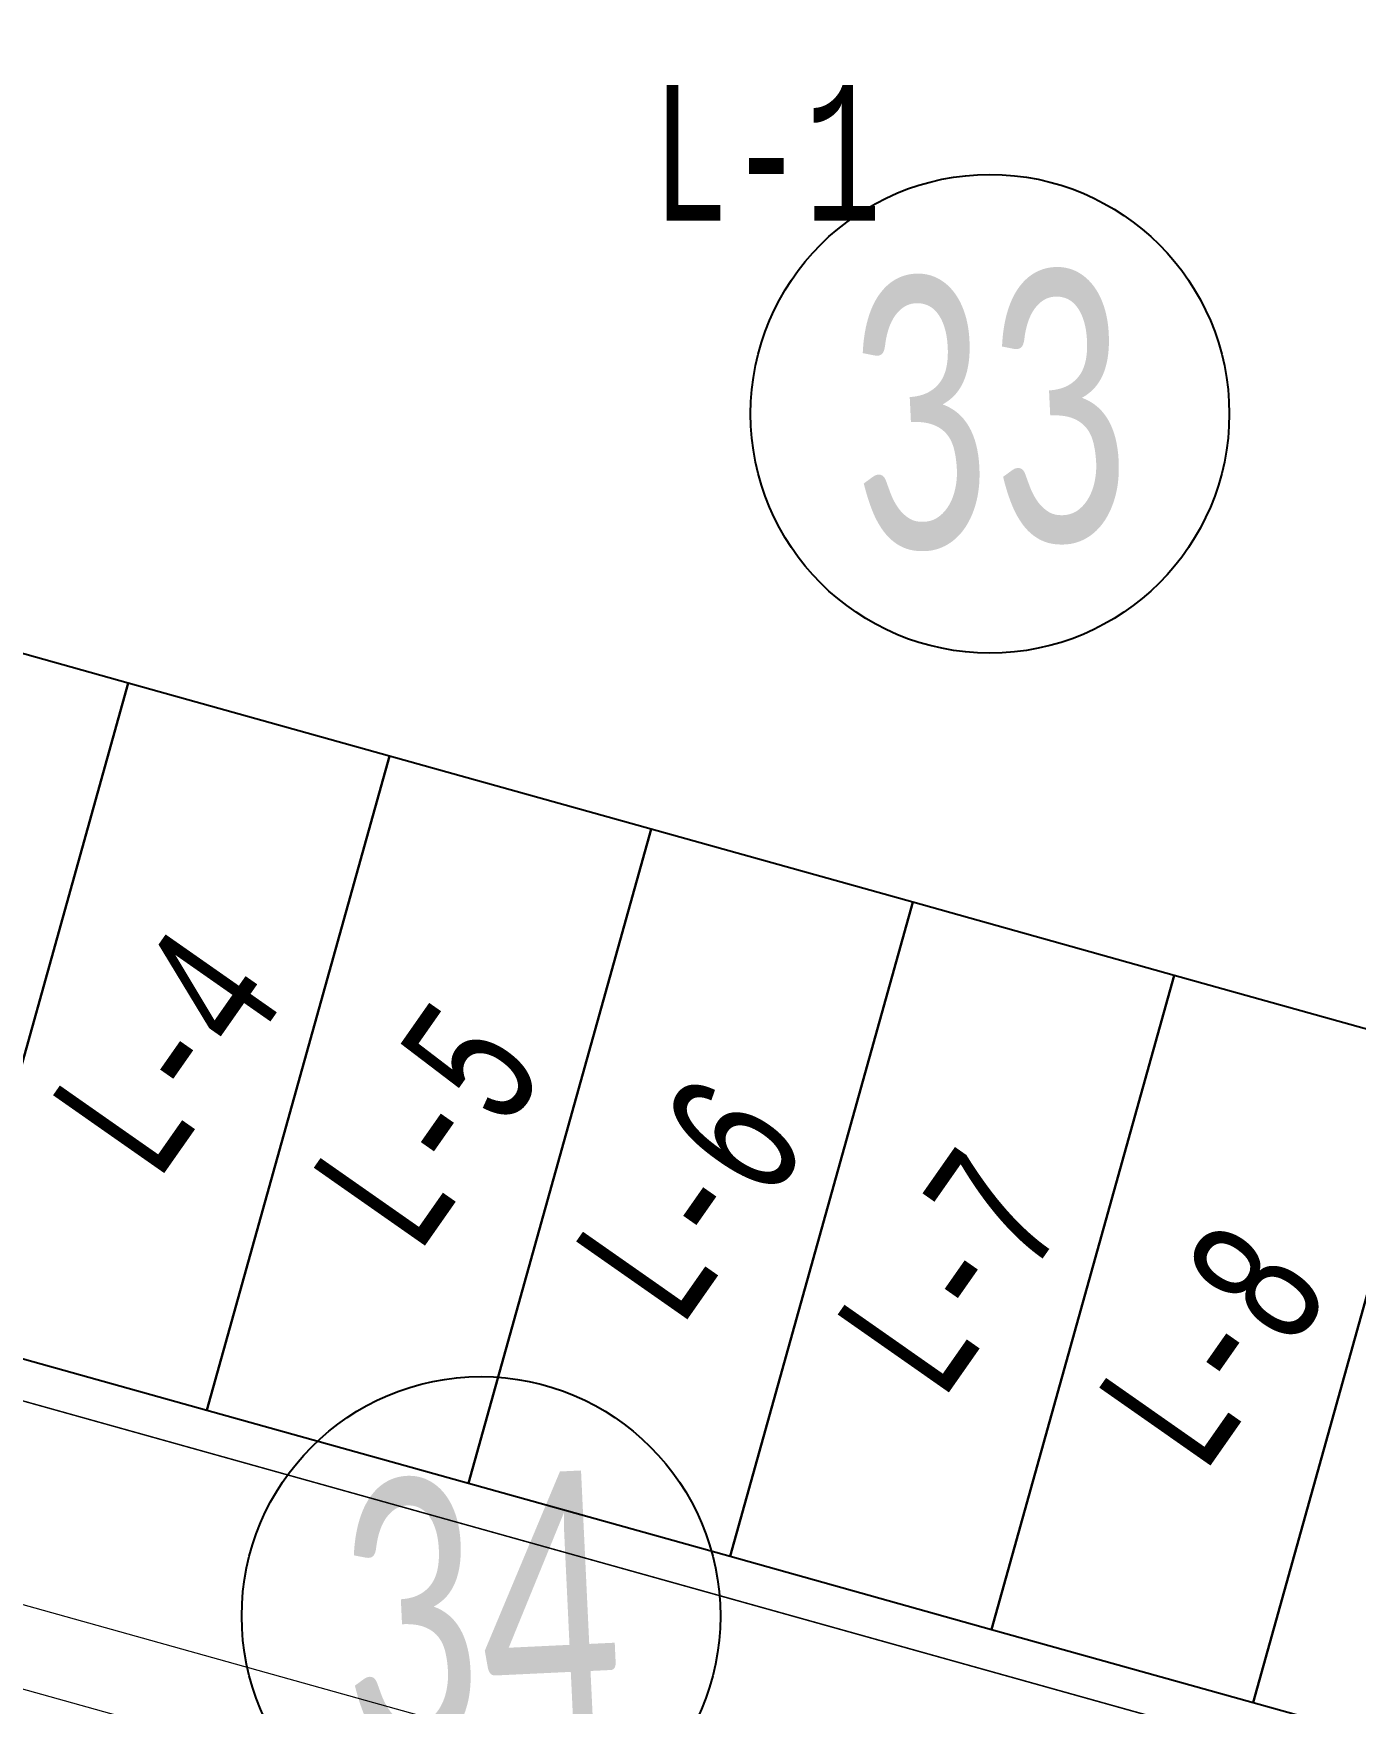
# Model space of a CAD drawing. Header units: millimetres. Extents: x 474016 to 477875, y 2288607 to 2292200.
# Drawn here: x 474591.4 to 474640.1, y 2289354.4 to 2289415.9 of the extents above; entities that cross this region are included whole.
import ezdxf
from ezdxf.enums import TextEntityAlignment as Align

# ---------------------------------------------------------------- set-up
doc = ezdxf.new("R2010")
doc.units = ezdxf.units.MM
doc.header["$LTSCALE"] = 50
for name, color, linetype, lineweight in [('BANQUETA', 251, 'Continuous', 5), ('JARDINES', 98, 'Continuous', 13), ('NO DE MZ', 3, 'Continuous', 18)]:
    doc.layers.add(name, color=color, linetype=linetype, lineweight=lineweight)
doc.layers.add('CVL_LOTIF', color=1, linetype='Continuous')
doc.layers.add('MZ Y LT', color=7, linetype='Continuous', lineweight=13, true_color=0x0d2bf2)
doc.styles.add('Legend', font='calibri.ttf')
doc.styles.add('MONOTXT4', font='MONOTXT4.shx', dxfattribs={"width": 0.55})

msp = doc.modelspace()

# ---------------------------------------------------------------- linework, layer by layer
at = {"color": 3}
for centre in [(474626.623, 2289401.888), (474607.885, 2289357.625)]:
    msp.add_circle(centre, 8.813, dxfattribs=at)
at = {"layer": 'BANQUETA'}
msp.add_line((474561.754, 2289373.719), (474682.143, 2289340.083), dxfattribs=at)
msp.add_lwpolyline([(474682.143, 2289340.083), (474561.754, 2289373.719, -0.414214), (474560.366, 2289376.183), (474572.699, 2289420.326)], format="xyb", dxfattribs=at)
at = {"layer": 'CVL_LOTIF'}
for points in [[(474594.889, 2289391.976), (474585.257, 2289394.667), (474578.53, 2289370.589), (474588.161, 2289367.898)], [(474604.52, 2289389.285), (474594.889, 2289391.976), (474588.161, 2289367.898), (474597.793, 2289365.207)], [(474614.151, 2289386.594), (474604.52, 2289389.285), (474597.793, 2289365.207), (474607.424, 2289362.516)], [(474623.782, 2289383.903), (474614.151, 2289386.594), (474607.424, 2289362.516), (474617.055, 2289359.825)], [(474633.413, 2289381.212), (474623.782, 2289383.903), (474617.055, 2289359.825), (474626.686, 2289357.135)], [(474643.044, 2289378.522), (474633.413, 2289381.212), (474626.686, 2289357.135), (474636.317, 2289354.444)], [(474652.676, 2289375.831), (474643.044, 2289378.522), (474636.317, 2289354.444), (474645.948, 2289351.753)]]:
    msp.add_lwpolyline(points, close=True, dxfattribs=at)
at = {"layer": 'JARDINES'}
msp.add_lwpolyline([(474667.6, 2289336.647, -0.388075), (474666.793, 2289333.758), (474557.961, 2289364.165, -0.386646), (474558.768, 2289367.054)], format="xyb", close=True, dxfattribs=at)

# ---------------------------------------------------------------- texts
at = {"layer": 'MZ Y LT', "lineweight": 13, "style": 'MONOTXT4', "width": 0.65}
msp.add_text('L-1', height=5, dxfattribs=at).set_placement((474618.393, 2289411.5), align=Align.MIDDLE)
for s, p in [('L-4', (474596.281, 2289378.378)), ('L-5', (474605.912, 2289375.687)), ('L-6', (474615.543, 2289372.996)), ('L-7', (474625.174, 2289370.305)), ('L-8', (474634.805, 2289367.614))]:
    msp.add_text(s, height=5, rotation=55, dxfattribs=at).set_placement(p, align=Align.MIDDLE)
at = {"layer": 'NO DE MZ', "lineweight": 9, "style": 'Legend', "width": 0.65}
for s, p in [('33', (474626.52, 2289402.058)), ('34', (474607.781, 2289357.795))]:
    msp.add_text(s, height=10, rotation=2.71548, dxfattribs=at).set_placement(p, align=Align.MIDDLE)

doc.saveas('drawing.dxf')
